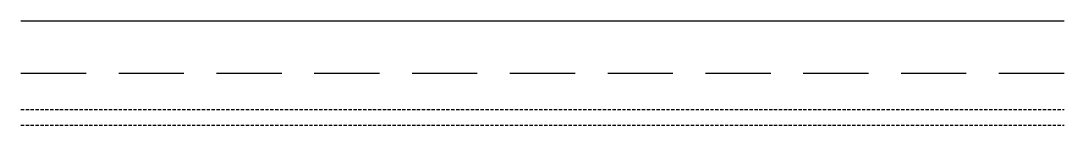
# Model space of a CAD drawing. Extents: x 320000 to 320200, y 5820090 to 5820110.
import ezdxf

# ---------------------------------------------------------------- set-up
doc = ezdxf.new("R2010")
doc.units = 0
doc.header["$LTSCALE"] = 2.5
doc.linetypes.add('DASHED2', pattern=[0.375, 0.25, -0.125])
doc.linetypes.add('DASHED2_FLIPPED', pattern=[0.375, -0.125, 0.25])
doc.layers.get('0').update_dxf_attribs({"linetype": 'CONTINUOUS'})
doc.styles.get("Standard").update_dxf_attribs({"font": 'arial.ttf'})
doc.linetypes.add('Drain_Pipe_Inv_100', pattern='A,1.75,-0.25,["100%%c",Standard,S=0.625,R=0,X=0,Y=-0.318396],-2,1.75', length=5.75)

msp = doc.modelspace()

# ---------------------------------------------------------------- linework, layer by layer
at = {"linetype": 'Drain_Pipe_Inv_100', "ltscale": 4}
msp.add_line((320000, 5820110), (320200, 5820110), dxfattribs=at)
at = {"linetype": 'DASHED2', "ltscale": 20}
msp.add_line((320000, 5820100), (320200, 5820100), dxfattribs=at)
at = {"linetype": 'DASHED2_FLIPPED'}
msp.add_line((320000, 5820093), (320200, 5820093), dxfattribs=at)
at = {"linetype": 'DASHED2'}
msp.add_line((320000, 5820090), (320200, 5820090), dxfattribs=at)

doc.saveas('drawing.dxf')
